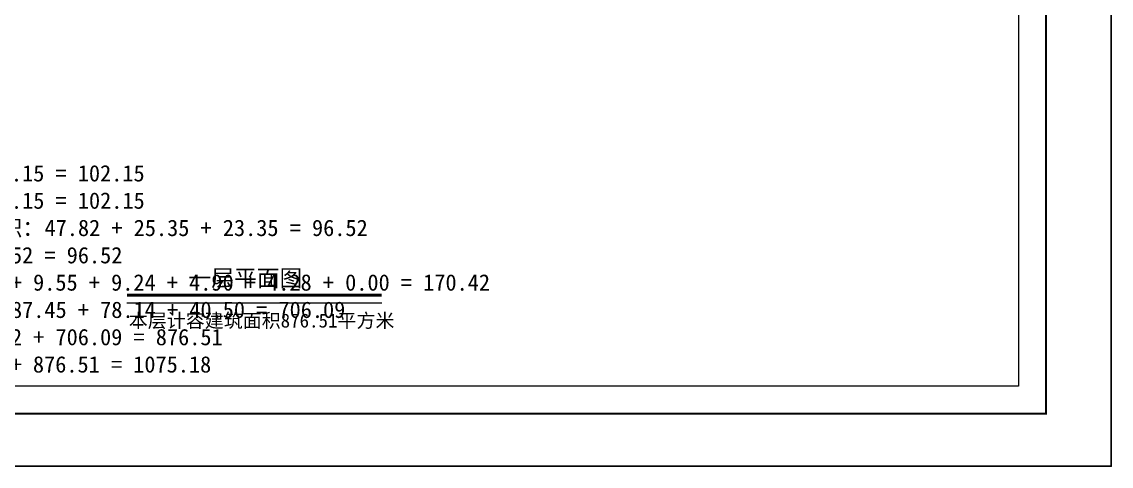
# Model space of a CAD drawing. Extents: x 513700 to 513844, y -232466 to -232398.
# Drawn here: x 513787.8 to 513844.3, y -232466 to -232442.9 of the extents above; entities that cross this region are included whole.
import ezdxf

# ---------------------------------------------------------------- set-up
doc = ezdxf.new("R2010")
doc.units = 0
doc.header["$LTSCALE"] = 1000
doc.layers.add('$计算结果', color=7, linetype='Continuous')
doc.layers.add('楼层注记', color=7, linetype='Continuous')
doc.layers.add('图廓', color=252, linetype='Continuous', lineweight=9)
doc.layers.add('打印图框', color=252, linetype='Continuous', plot=False)
doc.styles.add('dw', font='simhei.ttf')

msp = doc.modelspace()

# ---------------------------------------------------------------- linework, layer by layer
at = {"layer": '图廓', "color": 0, "const_width": 0.0953}
msp.add_lwpolyline([(513757.054, -232402.055), (513840.895, -232402.055), (513840.895, -232463.268), (513757.054, -232463.268)], close=True, dxfattribs=at)
at = {"layer": '图廓', "color": 0}
msp.add_lwpolyline([(513758.483, -232403.484), (513839.466, -232403.484), (513839.466, -232461.839), (513758.483, -232461.839)], close=True, dxfattribs=at)
at = {"layer": '图廓', "color": 7, "const_width": 0.16}
msp.add_lwpolyline([(513793.227, -232457.125), (513806.441, -232457.125)], dxfattribs=at)
at = {"layer": '图廓', "color": 7}
msp.add_lwpolyline([(513793.227, -232457.516), (513806.441, -232457.516)], dxfattribs=at)
at = {"layer": '打印图框', "color": 6, "ltscale": 0.5}
msp.add_lwpolyline([(513753.629, -232465.998), (513844.276, -232465.998), (513844.276, -232398.019), (513753.629, -232398.019)], close=True, dxfattribs=at)

# ---------------------------------------------------------------- texts
at = {"layer": '$计算结果', "insert": (513773.885, -232455.801), "char_height": 0.84974, "width": 50.13451, "attachment_point": 4, "style": 'dw'}
msp.add_mtext('  地下室不计容面积：102.15 = 102.15\\P本层不计容建筑面积：102.15 = 102.15\\P  物业附属用房免计容面积：47.82 + 25.35 + 23.35 = 96.52\\P本层免计容建筑面积：96.52 = 96.52\\P  住宅计容面积：142.45 + 9.55 + 9.24 + 4.90 + 4.28 + 0.00 = 170.42\\P  餐饮便利店计容面积：587.45 + 78.14 + 40.50 = 706.09\\P本层计容建筑面积：170.42 + 706.09 = 876.51\\P总面积：102.15 + 96.52 + 876.51 = 1075.18', dxfattribs=at)
at = {"layer": '图廓', "color": 7, "style": 'dw'}
msp.add_text('本层计容建筑面积876.51平方米', height=0.72177, dxfattribs=at).set_placement((513793.322, -232458.801))
at = {"layer": '楼层注记', "color": 7, "style": 'dw'}
msp.add_text('一层平面图', height=0.8661, dxfattribs=at).set_placement((513796.417, -232456.665))

doc.saveas('drawing.dxf')
